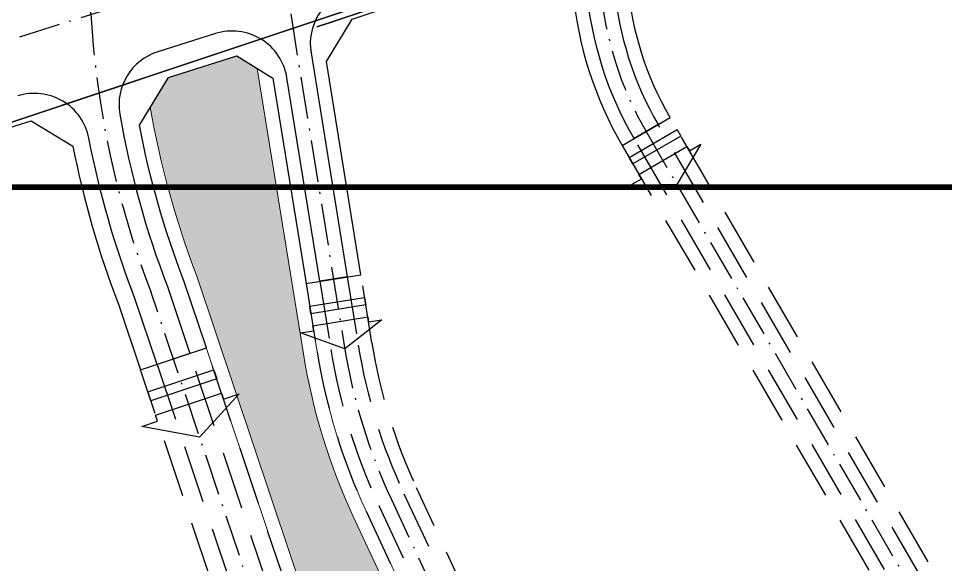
# Model space of a CAD drawing. Header units: metres. Extents: x 563371 to 571261, y 2062953 to 2068466.
# Drawn here: x 568142 to 568342.4, y 2065749.5 to 2065867.6 of the extents above; entities that cross this region are included whole.
import ezdxf

# ---------------------------------------------------------------- set-up
doc = ezdxf.new("R2010")
doc.units = ezdxf.units.M
for name, pattern in [('ACAD_ISO10W100', [18.5, 12, -3, 0.5, -3]), ('DOT', [0.25, 0, -0.25]), ('HIDDEN', [0.375, 0.25, -0.125])]:
    doc.linetypes.add(name, pattern=pattern)
doc.layers.add('datKeSog', color=251, linetype='CONTINUOUS', lineweight=13)
doc.layers.add('datMatNc', color=150, linetype='CONTINUOUS', lineweight=13)
for name, color, linetype in [('Dien', 1, 'CONTINUOUS'), ('hacth sdd', 8, 'CONTINUOUS'), ('Khung ban ve', 7, 'CONTINUOUS'), ('LogDg', 7, 'CONTINUOUS'), ('LogDg phu', 7, 'CONTINUOUS'), ('ONG CAP NUOC', 32, 'DOT'), ('TimDg', 222, 'CONTINUOUS'), ('ViaHeS', 32, 'CONTINUOUS'), ('ViaHeSphu', 32, 'CONTINUOUS')]:
    doc.layers.add(name, color=color, linetype=linetype)
doc.linetypes.add('CAP NUOC ----N----N----N----', pattern='A,4,-2,["N",Standard,S=1.5,R=0,X=-1.5,Y=-0.75],-1.5', length=7.5)
doc.linetypes.add('DIEN22KV', pattern='A,12.7,-5.08,["22KV",Standard,S=2.54,R=0,X=-2.54,Y=-1.27],-9.08', length=26.86)

msp = doc.modelspace()

# ---------------------------------------------------------------- hatches: boundary and pattern name
at = {"layer": 'hacth sdd'}
h = msp.add_hatch(dxfattribs=at)
h.set_pattern_fill('DASH', color=152, scale=0.5, style=0)
h.set_pattern_definition([(0, (0, 0), (1.5875, 1.5875), [1.5875, -1.5875])])
edge = h.paths.add_edge_path()
edge.add_line((568193.6505004644, 2065856.758662094), (568189.2342225392, 2065859.482442441))
edge.add_line((568189.2342225392, 2065859.482442441), (568174.4753089527, 2065854.827631242))
edge.add_line((568174.4753089527, 2065854.827631242), (568170.522490681, 2065848.377432168))
edge.add_arc((568357.3280734743, 2065880.219609237), 189.5000000085253, 189.6734497262102, 201.1426472885208)
edge.add_line((568180.5842057121, 2065811.86863842), (568208.6995510077, 2065727.951614693))
edge.add_line((568208.6995510077, 2065727.951614693), (568220.8163196638, 2065675.090030885))
edge.add_line((568220.8163196638, 2065675.090030885), (568228.5338493477, 2065669.948930883))
edge.add_arc((568225.7618117412, 2065665.7877042), 5.000000000007709, 9.047145190574724, 56.33008398646518, ccw=False)
edge.add_arc((568113.6738327895, 2065647.940156049), 118.5000000020039, -19.28655156632368, 9.047145189809214, ccw=False)
edge.add_arc((568220.804030458, 2065610.451881239), 4.999999999207973, 301.19166714606973, 340.71388241397705, ccw=False)
edge.add_line((568223.3935434744, 2065606.174683286), (568213.2485414062, 2065600.032668071))
edge.add_arc((568113.6738327942, 2065647.940156046), 110.4999999966941, 325.92360930828585, 334.3068134902207, ccw=False)
edge.add_line((568205.2000193765, 2065586.027256187), (568182.896286571, 2065553.055523077))
edge.add_arc((568257.0283562478, 2065502.908875678), 89.49999999945773, 145.9236093080285, 198.3102895883505)
edge.add_line((568172.0598241874, 2065474.791291155), (568194.6775002934, 2065406.442933003))
edge.add_arc((567994.8353103605, 2065340.311630858), 210.5000000010879, 1.593749963574794, 18.310289587852026, ccw=False)
edge.add_line((568205.2538794657, 2065346.166182606), (568208.1164938697, 2065243.280897305))
edge.add_arc((568397.5431867196, 2065248.551384507), 189.4999999984741, 181.5937499635882, 204.1279011943548)
edge.add_line((568224.5988115343, 2065171.088534759), (568254.9450554942, 2065103.337190497))
edge.add_arc((568427.8894306803, 2065180.800040248), 189.500000000206, 204.1279011948966, 217.31119752444)
edge.add_line((568277.1696515235, 2065065.935780484), (568306.7209427588, 2065027.159888854))
edge.add_arc((568377.9052184037, 2065081.409763518), 89.5000000006386, 217.3111975240138, 242.4448554346309)
edge.add_line((568336.5023298655, 2065002.062105576), (568401.0987446173, 2064968.356281998))
edge.add_arc((568349.9812118453, 2064870.390737836), 110.4999999980994, 53.84199000585198, 62.4448554363679, ccw=False)
edge.add_line((568415.1777717753, 2064959.607656483), (568428.2484961511, 2064958.097999002))
edge.add_arc((568427.6748142254, 2064953.131019131), 4.999999999112481, 46.80172715165219, 83.4115796131228, ccw=False)
edge.add_arc((568349.9812118463, 2064870.390737838), 118.4999999954843, 28.152946354287792, 46.80172716072849, ccw=False)
edge.add_line((568454.4616229425, 2064926.302218735), (568469.5416706443, 2064898.049994633))
edge.add_line((568469.5416706443, 2064898.049994633), (568462.4841124291, 2064894.282917245))
edge.add_line((568462.4841124291, 2064894.282917245), (568464.6790328308, 2064890.170769573))
edge.add_line((568464.6790328308, 2064890.170769573), (568471.4202055837, 2064888.158735748))
edge.add_line((568471.4202055837, 2064888.158735748), (568497.488058064, 2064902.413177661))
edge.add_line((568497.488058064, 2064902.413177661), (568499.2817431292, 2064907.939709477))
edge.add_line((568499.2817431292, 2064907.939709477), (568488.454312469, 2064930.776523851))
edge.add_arc((568428.8177141399, 2064902.501514795), 65.99999997987841, 25.36664806041771, 57.09931685425117)
edge.add_line((568464.6678885431, 2064957.915998395), (568414.2926725843, 2064990.506039127))
edge.add_arc((568351.2832751585, 2064893.110886144), 115.9999999504489, 57.09931685562351, 67.91540200452455)
edge.add_line((568394.8963964973, 2065000.599935054), (568352.8414599613, 2065017.663506353))
edge.add_arc((568384.4233754267, 2065095.500403877), 84.00000000444403, 209.1388707834907, 247.9154020059637, ccw=False)
edge.add_line((568311.0542406358, 2065054.598447191), (568256.8346790611, 2065151.856442755))
edge.add_arc((568373.87591788, 2065217.104802215), 133.9999999867276, 179.8760983085742, 209.1388707802954, ccw=False)
edge.add_line((568239.8762312102, 2065217.394575979), (568240.0588309933, 2065301.833936747))
edge.add_arc((568124.0591021159, 2065302.084785701), 116.0000001069477, 359.8760982969602, 375.1454592622165)
edge.add_line((568236.0299163598, 2065332.392157451), (568201.3031942445, 2065460.690294942))
edge.add_arc((568306.517148917, 2065489.16877357), 109.0000000126942, 155.2905296896661, 195.1454592751487, ccw=False)
edge.add_line((568207.4972873691, 2065534.732652046), (568250.2902979966, 2065627.730836762))
edge.add_arc((568190.3333176202, 2065655.319974187), 65.99999999807393, 335.2905296862297, 385.0087042855164)
edge.add_line((568250.1453934411, 2065683.221866341), (568214.4666010971, 2065759.704945696))
edge.add_arc((568335.903239877, 2065816.354241913), 134.0000000000409, 189.1660658887518, 205.0087042973626, ccw=False)
edge.add_line((568203.6143148901, 2065795.008508713), (568193.6505004644, 2065856.758662094))

# ---------------------------------------------------------------- linework, layer by layer
at = {"layer": 'datKeSog', "elevation": 3.0256135e-09}
for points in [[(568252.8641241603, 2065684.490134166), (568217.1853318159, 2065760.973213523, -0.0692368680842487), (568206.5760072408, 2065795.486398263), (568204.1934857283, 2065810.251935089), (568197.0251424896, 2065854.677320346), (568193.6505004646, 2065856.758662095), (568203.6143148904, 2065795.008508713, 0.06923686808621751), (568214.4666010974, 2065759.704945696), (568250.1453934413, 2065683.221866341, -0.2204048806119813)], [(568205.8082416996, 2065727.13800793), (568177.7613207418, 2065810.850802729, -0.04557562326371695), (568168.1652667192, 2065844.53091994), (568170.5224906813, 2065848.377432168, 0.05008563320081556), (568180.5842057129, 2065811.868638418), (568208.6995510076, 2065727.951614695)]]:
    msp.add_lwpolyline(points, format="xyb", dxfattribs=at)
at = {"layer": 'datMatNc', "elevation": 3.0256135e-09}
msp.add_lwpolyline([(568250.1453934411, 2065683.221866341), (568214.4666010971, 2065759.704945696, -0.06923686808621751), (568203.6143148901, 2065795.008508713), (568193.6505004644, 2065856.758662094), (568189.2342225392, 2065859.482442441), (568174.4753089527, 2065854.827631242), (568170.522490681, 2065848.377432168, 0.05008563319822313), (568180.5842057121, 2065811.86863842), (568208.6995510077, 2065727.951614693)], format="xyb", dxfattribs=at)
at = {"layer": 'Dien', "color": 10, "linetype": 'DIEN22KV', "ltscale": 0.4, "const_width": 0.3, "elevation": 1.525586101891463e-09}
msp.add_lwpolyline([(568130.1944129363, 2065841.692589923), (568411.7516109049, 2065935.688767156)], dxfattribs=at)
at = {"layer": 'Khung ban ve', "const_width": 1.2}
msp.add_lwpolyline([(567973.9280794318, 2066641.109092405), (569223.9280794318, 2066641.109092405), (569223.9280794318, 2065831.109092405), (567973.9280794318, 2065831.109092405)], close=True, dxfattribs=at)
at = {"layer": 'LogDg'}
msp.add_lwpolyline([(568401.694172321, 2065936.705369939), (568275.2207022598, 2065894.261494488, 0.3468311455305138), (568269.797184509, 2065885.971034731), (568270.818285574, 2065874.448181991, 0.1098508434369424), (568280.2712324896, 2065844.65190037), (568275.0823982375, 2065841.639260481, -0.1098508434394714), (568264.8417057456, 2065873.91856557), (568264.2863700383, 2065880.185380674, 0.4849671442629072), (568253.7723415798, 2065887.063529975), (568213.2814197191, 2065873.474975447, 0.367009995740145), (568205.252533348, 2065860.186960457), (568213.0785627802, 2065811.685603736), (568207.1551780794, 2065810.729824638), (568200.0478888282, 2065854.7768314, 0.4575121343061496), (568184.5917021884, 2065864.309577778), (568172.1433342944, 2065860.383489185, 0.375227047875502), (568163.9269503753, 2065846.901924933, 0.0494446077986198), (568174.2324779166, 2065809.579214345), (568179.0768881324, 2065795.119904572), (568171.965407385, 2065792.737292226), (568167.1740316963, 2065807.038307672, -0.0442762420745262), (568157.259776039, 2065841.661338444, 0.4483491219588146), (568141.8671922563, 2065850.834725481)], format="xyb", dxfattribs=at)
at = {"layer": 'LogDg', "ltscale": 0.75}
for points, elevation in [([(568273.9943010561, 2065837.53852341), (568284.3719695605, 2065843.563803189), (568285.2144311827, 2065842.162062434), (568274.8159301176, 2065836.123386796)], 3.0148314e-09), ([(568204.9899683106, 2065805.315781171), (568216.8367377127, 2065807.227339368), (568217.1216519162, 2065805.616922458), (568205.2506353382, 2065803.700312616)], 3.0908845e-09), ([(568217.6987729009, 2065801.96258808), (568220.5258428719, 2065802.418755377), (568212.532026864, 2065796.155738808), (568203.0006863511, 2065799.589810944), (568205.8277563221, 2065800.045978238), (568205.6539783044, 2065801.122957276), (568217.5249948816, 2065803.039567117)], 1.661621e-10), ([(568186.3541770093, 2065785.252029757), (568189.7482928205, 2065786.389185649), (568181.1617730916, 2065777.040025809), (568168.7082206105, 2065779.338490985), (568172.1023364222, 2065780.475646874), (568171.6691341773, 2065781.768643375), (568185.9209747629, 2065786.545026258)], 2.9480624e-09)]:
    msp.add_lwpolyline(points, close=True, dxfattribs=dict(at, elevation=elevation))
for points in [[(568287.0613286975, 2065838.956411496), (568289.5378177731, 2065840.394262351), (568284.3153691455, 2065831.684928207), (568274.1863385558, 2065831.479885003), (568276.6628276317, 2065832.917735856), (568276.1150749242, 2065833.861160268), (568286.513575989, 2065839.899835905)], [(568169.9980752424, 2065786.804998889), (568184.2210367356, 2065791.570223579), (568184.8997191966, 2065789.641887023), (568170.6478786105, 2065784.865504139)]]:
    msp.add_lwpolyline(points, close=True, dxfattribs=at)
at = {"layer": 'LogDg phu', "linetype": 'HIDDEN', "ltscale": 50}
for points in [[(568425.9287009441, 2065885.662286299), (568462.4451474476, 2065766.537627127, -0.4178607443335152), (568457.0457747676, 2065756.515722872), (568355.7216982578, 2065726.829189001, -0.3452570168488849), (568346.5539196068, 2065730.48960754), (568280.2712324895, 2065844.65190037)], [(568171.9654073849, 2065792.737292225), (568193.0167068782, 2065729.904615605, -0.4085812435176516), (568188.1182599403, 2065719.827957144), (567831.8561018949, 2065592.781168764, -0.5249747262411383), (567821.1706275612, 2065600.479249175), (567822.6236573436, 2065671.833480155), (567822.0686766575, 2065731.411147348, -0.329890677393226), (567839.5479728384, 2065755.486319626), (568128.6279896891, 2065846.659215694)], [(568213.07856278, 2065811.685603736), (568215.4610842925, 2065796.92006691, 0.06923686808423751), (568225.3415239732, 2065764.778017), (568253.6879095584, 2065704.013099919, 0.3705122519208001), (568263.1871911237, 2065699.71787573), (568333.9807614599, 2065720.459399323, 0.4867047522947374), (568338.6498741482, 2065732.153524234), (568275.0823982373, 2065841.639260481)], [(568207.1551780793, 2065810.729824638), (568209.5376995916, 2065795.964287812, 0.06923686808422254), (568219.9040625351, 2065762.241481348), (568255.5828548796, 2065685.758401992, -0.220404880614)], [(568301.3522962718, 2065023.06841786), (568271.8010050447, 2065061.844309479, -0.05758651174737091), (568248.7847677239, 2065100.577959701), (568218.4385237545, 2065168.329303984, -0.09864186390631116), (568201.3691050746, 2065243.093162273), (568198.5064906704, 2065345.978447566, 0.07306929095514243), (568188.2692590485, 2065404.322333052), (568165.6515829448, 2065472.670691199, -0.2326460248716017), (568177.3053204224, 2065556.837532797), (568199.6090532343, 2065589.809265917, 0.2079390020797095), (568214.8012045338, 2065671.120259252), (568202.1941050646, 2065726.120999474), (568179.0768881323, 2065795.119904571)]]:
    msp.add_lwpolyline(points, format="xyb", dxfattribs=at)
at = {"layer": 'ONG CAP NUOC', "color": 122, "linetype": 'CAP NUOC ----N----N----N----', "ltscale": 0.6, "const_width": 0.3}
msp.add_lwpolyline([(568206.4871295355, 2065865.781655149), (568209.1029758193, 2065866.606666455), (568658.193136862, 2066017.319119048, 0.05068378633203768), (568845.4536268129, 2066102.084876041), (569016.0878814894, 2066201.226759938), (569174.1709676076, 2066289.436316103)], format="xyb", dxfattribs=at)
at = {"layer": 'TimDg', "linetype": 'ACAD_ISO10W100', "ltscale": 0.75, "elevation": 3.0256135e-09}
msp.add_lwpolyline([(568198.5799684294, 2065725.103991018), (568170.7033791732, 2065808.308389804, -0.0775633036579484), (568157.666223316, 2065868.59439549), (568155.3650764982, 2065974.473723357, 0.1206413327394175), (568130.7391229575, 2066066.359524186), (568046.3261624569, 2066208.429378254, -0.1449785005982187), (568032.3750891204, 2066263.486922942), (568043.3960499765, 2066540.365463395), (568056.7464521006, 2066694.889877784, 0.1449760631665937), (568045.3645630765, 2066750.534412745), (567960.3018219627, 2066910.122403926, 0.0564276878624258), (567947.5523202029, 2066928.660871572), (567882.5470984769, 2067003.501891029)], format="xyb", dxfattribs=at)
at = {"layer": 'TimDg', "linetype": 'ACAD_ISO10W100', "ltscale": 0.75}
for points in [[(569579.458327795, 2066552.489101444), (569316.6908584707, 2066388.630738333, -0.0121560828798097), (569316.4815255365, 2066388.50716488), (569007.7068141839, 2066216.212450042), (568836.948536262, 2066116.998506182, -0.0506837863320612), (568652.7276902705, 2066033.6086813), (568203.7804233594, 2065882.944183276), (567811.8071871288, 2065759.319812214)], [(569579.458327795, 2066552.489101444), (569316.6908584707, 2066388.630738333, -0.0121560828798097), (569316.4815255365, 2066388.50716488), (569007.7068141839, 2066216.212450042), (568836.948536262, 2066116.998506182, -0.0506837863320612), (568652.7276902705, 2066033.6086813), (568203.7804233594, 2065882.944183276), (567811.8071871288, 2065759.319812214)], [(569579.4583277953, 2066552.489101444), (569316.690858471, 2066388.630738333, -0.0121560828798097), (569316.4815255367, 2066388.50716488), (569007.7068141841, 2066216.212450042), (568836.9485362623, 2066116.998506182, -0.0506837863320612), (568652.7276902708, 2066033.6086813), (568203.7804233596, 2065882.944183276), (567811.807187129, 2065759.319812214)], [(568265.2263228934, 2065903.565125403), (568267.8299956596, 2065874.183373781, 0.1098508434388043), (568277.6768153633, 2065843.145580426), (568347.1972596588, 2065723.406721539, -0.1702172990866367), (568356.5128066523, 2065674.66158122), (568326.5029492022, 2065473.887522383, 0.1058689017336834), (568328.4672085486, 2065442.540368312), (568369.2066827855, 2065297.334764201, 0.04484676665679084), (568373.9764283402, 2065284.783488125), (568420.612840953, 2065188.924663292, 0.07769105726043543), (568433.8442453848, 2065169.907247778), (568466.5478039242, 2065135.700750662, -0.08145639450598877), (568480.262708972, 2065115.670323516), (568516.3432220842, 2065038.597409908, 0.04862676685652736), (568523.76336673, 2065026.077456844), (568537.0782041396, 2065007.89941627, -0.1100605333712812), (568550.1701576133, 2064978.01865232), (568563.195844492, 2064911.618140974)], [(568198.6528241944, 2065882.255465895), (568212.499391942, 2065796.442177361, 0.06923686808426455), (568222.6227932542, 2065763.509749174), (568258.3015855985, 2065687.026669818, -0.2204048806139933)]]:
    msp.add_lwpolyline(points, format="xyb", dxfattribs=at)
at = {"layer": 'ViaHeS', "elevation": 3.0256135e-09}
for points in [[(568214.1187129319, 2065867.427107141), (568256.2704883857, 2065881.57303598), (568261.4520257337, 2065878.183337386), (568261.8534158313, 2065873.65375736, 0.109850843434408), (568272.4879811114, 2065840.132940536), (568282.8656496159, 2065846.158220315, -0.1098508434386373), (568273.8065754883, 2065874.712990202), (568273.1384959882, 2065882.252088888), (568277.4797893893, 2065888.69077324), (568402.2321603618, 2065930.557056289), (568408.4377460238, 2065927.367399846), (568421.6263040093, 2065884.3434305), (568438.8358917411, 2065889.618853693), (568425.5083521729, 2065933.096211452), (568428.7831471717, 2065939.467437087), (568515.8471871774, 2065968.685701347), (568524.5059565591, 2065964.211346063), (568533.6911224799, 2065933.776797002), (568556.6675352324, 2065940.711092725), (568547.269580368, 2065971.850706409), (568551.8833439113, 2065980.779258562), (568658.4545075637, 2066016.544017721, 0.00854505725447)], [(568130.4326981906, 2065840.937063778), (568144.7380789095, 2065845.448835324), (568153.7675006611, 2065839.978545641, 0.0429791116498048), (568163.6444423201, 2065805.768947546), (568168.4096670118, 2065791.545986053), (568182.632628505, 2065796.311210744), (568177.761320742, 2065810.850802729, -0.045575623263717), (568168.1652667193, 2065844.53091994), (568174.475308953, 2065854.827631242), (568189.2342225394, 2065859.482442441), (568197.0251424898, 2065854.677320345), (568204.1934857288, 2065810.251935089), (568216.0402551306, 2065812.163493285), (568208.5975220841, 2065858.289393222), (568214.1187129319, 2065867.427107141)]]:
    msp.add_lwpolyline(points, format="xyb", dxfattribs=at)
at = {"layer": 'ViaHeSphu', "linetype": 'HIDDEN', "ltscale": 50}
msp.add_lwpolyline([(568421.6263040092, 2065884.3434305), (568457.8625195106, 2065766.132946334), (568454.529620014, 2065759.946672182), (568355.3977479956, 2065730.902423493), (568348.0889199263, 2065733.820618923), (568282.8656496158, 2065846.158220315)], dxfattribs=at)
for points in [[(568272.4879811113, 2065840.132940536), (568336.2302271277, 2065730.346188189), (568333.9424655406, 2065724.616326533), (568262.5928903928, 2065703.711901324), (568255.680815855, 2065706.837286076), (568228.0602546922, 2065766.046284826, -0.06923686808428202), (568218.422776643, 2065797.397956459), (568216.0402551305, 2065812.163493285)], [(567827.6066942061, 2065730.839830155, -0.01493869700376354), (567828.2199516615, 2065715.19958709), (567828.6242263754, 2065671.800339218), (567827.1468294163, 2065599.249504289), (567831.7545357746, 2065595.929998486), (568186.3141482532, 2065722.369641454), (568189.43524333, 2065728.790086447), (568168.4096670117, 2065791.545986053)]]:
    msp.add_lwpolyline(points, format="xyb", dxfattribs=at)
at = {"layer": 'ViaHeSphu', "linetype": 'HIDDEN', "ltscale": 50, "elevation": 3.0256135e-09}
msp.add_lwpolyline([(568204.1934857287, 2065810.251935088), (568206.5760072412, 2065795.486398262, 0.0692368680842487), (568217.1853318162, 2065760.973213523), (568252.8641241606, 2065684.490134166, -0.2204048806140074)], format="xyb", dxfattribs=at)
msp.add_lwpolyline([(568205.8082416996, 2065727.13800793), (568182.6326285048, 2065796.311210744)], dxfattribs=at)

doc.saveas('drawing.dxf')
